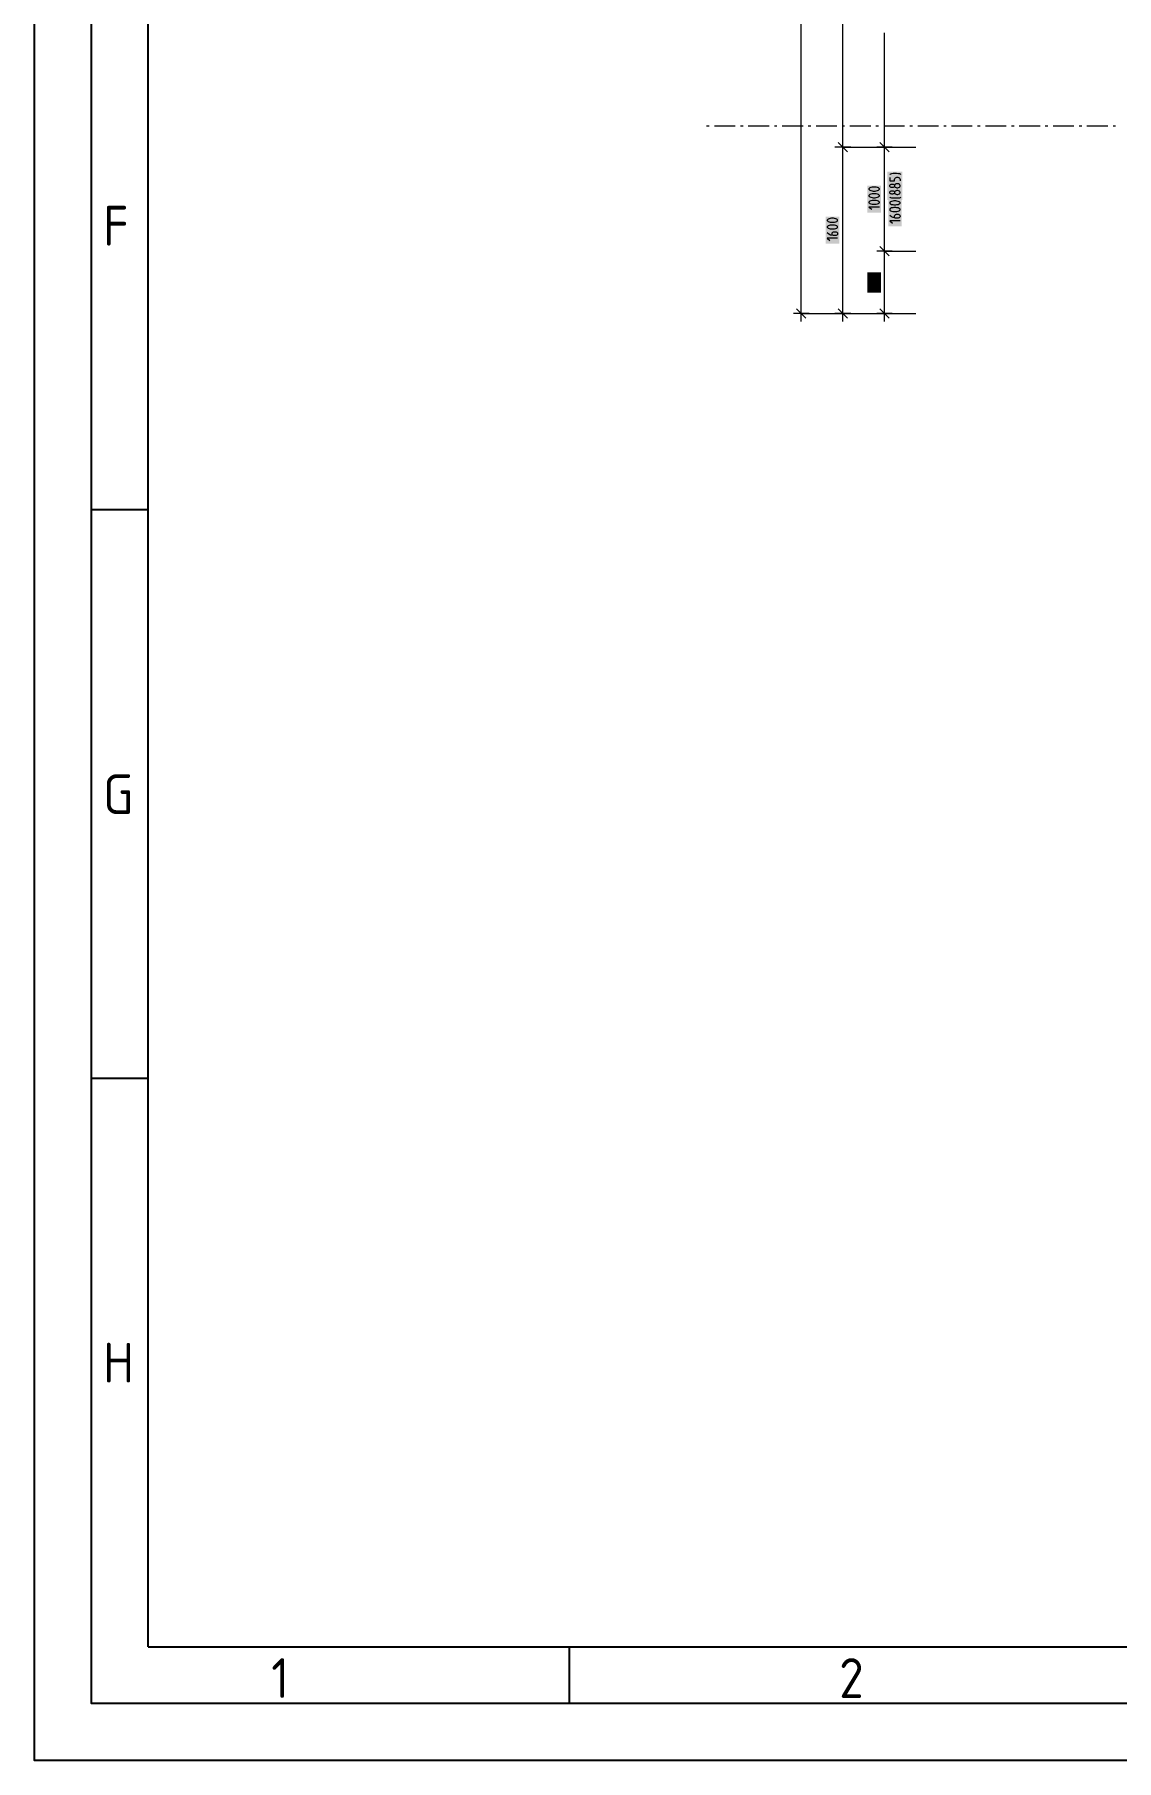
# Model space of a CAD drawing. Header units: millimetres. Extents: x 0 to 594, y 0 to 420.
# Drawn here: x 0 to 95.1, y 0 to 151.8 of the extents above; entities that cross this region are included whole.
import ezdxf

# ---------------------------------------------------------------- set-up
doc = ezdxf.new("R2010")
doc.units = ezdxf.units.MM
doc.header["$LTSCALE"] = 8
for name, color, linetype in [('035', 5, 'Continuous'), ('07', 7, 'Continuous'), ('PDF_Koty delkove', 7, 'Continuous'), ('PDF_Osy hlavni', 7, 'Continuous')]:
    doc.layers.add(name, color=color, linetype=linetype)
doc.styles.add('ISO Proportional', font='isocp.shx')

# ---------------------------------------------------------------- blocks, each defined once
blk = doc.blocks.new('IEC_border_a2')
at = {"layer": '035'}
for p, q in [((10, 10), (10, 410)), ((10, 110), (5.02, 110)), ((10, 60), (5.02, 60)), ((10, 10), (584, 10)), ((47, 10), (47, 5))]:
    blk.add_line(p, q, dxfattribs=at)
blk.add_lwpolyline([(0, 420), (594, 420), (594, 0), (0, 0)], close=True, dxfattribs=at)
at = {"layer": '07'}
blk.add_lwpolyline([(5, 415), (589, 415), (589, 5), (5, 5)], close=True, dxfattribs=at)
at = {"layer": '035', "style": 'ISO Proportional'}
for s, p in [('F', (6.02, 133.25)), ('G', (6.02, 83.25)), ('H', (6.02, 33.25)), ('1', (20.81, 5.5)), ('2', (70.73, 5.5))]:
    blk.add_text(s, height=3.5, dxfattribs=at).set_placement(p)

msp = doc.modelspace()

# ---------------------------------------------------------------- linework, layer by layer
at = {"layer": 'PDF_Koty delkove', "lineweight": 18}
for points in [[(67.39, 127.28), (67.39, 331.61)], [(71.05, 127.28), (71.05, 141.93), (71.05, 266.17), (71.05, 316.96), (71.05, 331.61)], [(74.72, 139.97), (74.72, 140.12), (74.72, 141.93), (74.72, 146.2), (74.72, 146.25), (74.72, 151.98)], [(71.74, 141.93), (71.05, 141.93), (70.36, 141.93)], [(71.46, 141.52), (70.64, 142.34)], [(71.05, 141.93), (75.21, 141.93)], [(75.4, 141.93), (74.72, 141.93), (74.03, 141.93)], [(75.13, 141.52), (74.3, 142.34)], [(74.72, 141.93), (74.86, 141.93), (74.87, 141.93), (77.46, 141.93)], [(74.72, 127.28), (74.72, 130.12), (74.72, 130.58), (74.72, 132.77), (74.72, 139.97)], [(73.89, 138.4), (73.71, 138.4), (73.62, 138.39), (73.51, 138.37), (73.42, 138.33), (73.36, 138.28), (73.34, 138.26), (73.34, 138.21), (73.36, 138.18), (73.42, 138.14), (73.51, 138.1), (73.62, 138.07), (73.71, 138.06), (73.89, 138.06), (73.98, 138.07), (74.09, 138.1), (74.18, 138.14), (74.24, 138.18), (74.26, 138.21), (74.26, 138.26), (74.24, 138.28)], [(74.24, 138.28), (74.18, 138.33), (74.09, 138.37), (73.98, 138.39), (73.89, 138.4)], [(75.17, 139.52), (75.2, 139.54), (75.26, 139.58), (75.36, 139.6), (75.48, 139.62), (75.78, 139.62), (75.94, 139.6), (76.03, 139.59), (76.09, 139.57), (76.15, 139.52)], [(75.17, 139.25), (75.17, 138.96), (75.6, 138.96), (75.6, 139.08), (75.63, 139.16), (75.68, 139.21), (75.75, 139.26), (75.81, 139.27), (75.87, 139.27), (75.94, 139.26), (76, 139.24), (76.04, 139.2), (76.07, 139.15), (76.09, 139.08), (76.09, 138.96)], [(75.29, 138.38), (75.23, 138.41), (75.19, 138.46), (75.17, 138.49), (75.17, 138.54), (75.19, 138.58), (75.23, 138.63), (75.29, 138.65), (75.36, 138.66), (75.42, 138.66), (75.48, 138.65), (75.54, 138.63), (75.58, 138.59), (75.6, 138.57)], [(75.6, 138.47), (75.58, 138.44), (75.54, 138.41), (75.48, 138.38), (75.42, 138.37), (75.36, 138.37), (75.29, 138.38)], [(73.89, 137.23), (73.71, 137.23), (73.62, 137.22), (73.51, 137.19), (73.42, 137.16), (73.36, 137.11), (73.34, 137.08), (73.34, 137.03), (73.36, 137.01), (73.42, 136.96), (73.51, 136.92), (73.62, 136.9), (73.71, 136.89), (73.89, 136.89), (73.98, 136.9), (74.09, 136.92), (74.18, 136.96), (74.24, 137.01), (74.26, 137.03)], [(74.26, 137.03), (74.26, 137.08), (74.24, 137.11), (74.18, 137.16), (74.09, 137.19), (73.98, 137.22), (73.89, 137.23)], [(75.6, 137.88), (75.58, 137.86), (75.54, 137.82), (75.48, 137.8), (75.42, 137.78), (75.36, 137.78), (75.29, 137.8), (75.23, 137.82), (75.19, 137.87), (75.17, 137.91), (75.17, 137.96), (75.19, 137.99), (75.23, 138.04), (75.29, 138.07), (75.36, 138.08), (75.42, 138.08), (75.48, 138.07), (75.54, 138.04), (75.58, 138), (75.6, 137.98)], [(76.15, 137.52), (76.09, 137.47), (76.03, 137.44), (75.94, 137.43), (75.78, 137.42), (75.48, 137.42), (75.36, 137.43), (75.26, 137.46), (75.2, 137.49), (75.17, 137.52)], [(75.87, 138.1), (75.81, 138.1), (75.74, 138.09), (75.66, 138.05), (75.62, 138), (75.6, 137.98), (75.6, 137.88), (75.62, 137.86), (75.66, 137.81), (75.74, 137.77), (75.81, 137.76), (75.87, 137.76), (75.95, 137.77), (76.03, 137.81), (76.07, 137.86), (76.09, 137.91)], [(76.09, 137.91), (76.09, 137.96), (76.07, 138), (76.03, 138.05), (75.95, 138.09), (75.87, 138.1)], [(74.26, 136.64), (73.34, 136.64), (73.59, 136.45)], [(75.72, 136.6), (75.54, 136.6), (75.45, 136.59), (75.34, 136.57), (75.25, 136.53), (75.19, 136.48), (75.17, 136.46), (75.17, 136.41), (75.19, 136.38), (75.25, 136.33), (75.34, 136.3), (75.45, 136.27), (75.54, 136.26), (75.72, 136.26), (75.81, 136.27), (75.92, 136.3), (76.01, 136.33), (76.07, 136.38), (76.09, 136.41), (76.09, 136.46), (76.07, 136.48), (76.01, 136.53), (75.92, 136.57)], [(75.6, 135.7), (75.6, 135.87), (75.62, 135.92), (75.65, 135.96), (75.68, 135.98), (75.72, 136), (75.78, 136.02), (75.9, 136.02), (75.97, 136), (76.01, 135.98), (76.04, 135.96), (76.07, 135.92), (76.09, 135.87), (76.09, 135.82), (76.07, 135.77), (76.04, 135.74), (76.01, 135.71), (75.97, 135.69), (75.9, 135.67), (75.69, 135.67), (75.48, 135.72), (75.33, 135.8), (75.17, 135.92)], [(76.09, 135.43), (75.17, 135.43), (75.42, 135.24)], [(75.92, 136.57), (75.81, 136.59), (75.72, 136.6)], [(69.75, 135), (69.69, 134.95), (69.68, 134.92), (69.68, 134.87), (69.69, 134.85), (69.75, 134.8), (69.85, 134.76), (69.95, 134.74), (70.04, 134.73), (70.23, 134.73), (70.32, 134.74), (70.43, 134.76), (70.52, 134.8), (70.58, 134.85), (70.59, 134.87), (70.59, 134.92), (70.58, 134.95), (70.52, 135), (70.43, 135.03), (70.32, 135.06), (70.23, 135.07)], [(70.1, 134.16), (70.1, 134.34), (70.12, 134.38), (70.15, 134.42), (70.18, 134.45), (70.23, 134.47), (70.29, 134.48), (70.41, 134.48), (70.47, 134.47), (70.52, 134.45), (70.55, 134.42), (70.58, 134.38), (70.59, 134.34), (70.59, 134.29), (70.58, 134.24), (70.55, 134.2), (70.52, 134.18), (70.47, 134.15), (70.41, 134.14), (70.2, 134.14), (69.98, 134.19), (69.83, 134.26), (69.68, 134.38)], [(70.59, 133.9), (69.68, 133.9), (69.92, 133.7)], [(70.23, 135.07), (70.04, 135.07), (69.95, 135.06), (69.85, 135.03), (69.75, 135)], [(75.4, 132.77), (74.72, 132.77), (74.03, 132.77)], [(75.13, 132.36), (74.3, 133.18)], [(74.72, 132.77), (75.24, 132.77), (75.54, 132.77), (77.46, 132.77)], [(73.89, 130.2), (73.71, 130.2), (73.62, 130.18), (73.51, 130.16), (73.42, 130.12), (73.36, 130.07), (73.34, 130.05), (73.34, 130), (73.36, 129.98), (73.42, 129.93), (73.51, 129.89), (73.62, 129.87), (73.71, 129.85), (73.89, 129.85), (73.98, 129.87), (74.09, 129.89), (74.18, 129.93), (74.24, 129.98), (74.26, 130)], [(73.77, 129.29), (73.77, 129.46), (73.78, 129.51), (73.81, 129.55), (73.85, 129.57), (73.89, 129.6), (73.95, 129.61), (74.07, 129.61), (74.13, 129.6), (74.18, 129.57), (74.21, 129.55), (74.24, 129.51), (74.26, 129.46), (74.26, 129.41), (74.24, 129.37), (74.21, 129.33), (74.18, 129.3), (74.13, 129.28), (74.07, 129.27), (73.86, 129.27), (73.65, 129.32), (73.49, 129.39), (73.34, 129.51)], [(74.26, 130), (74.26, 130.05), (74.24, 130.07), (74.18, 130.12), (74.09, 130.16), (73.98, 130.18), (73.89, 130.2)], [(67.8, 126.87), (66.98, 127.69)], [(71.46, 126.87), (70.64, 127.69)], [(75.13, 126.87), (74.3, 127.69)], [(68.08, 127.28), (67.39, 127.28), (66.7, 127.28)], [(67.39, 126.59), (67.39, 127.28), (73.03, 127.28)], [(71.74, 127.28), (71.05, 127.28), (70.36, 127.28)], [(71.05, 126.59), (71.05, 127.28), (75.21, 127.28)], [(75.4, 127.28), (74.72, 127.28), (74.03, 127.28)], [(74.72, 126.59), (74.72, 127.28), (77.46, 127.28)]]:
    msp.add_lwpolyline(points, dxfattribs=at)
for points in [[(75.87, 138.69), (75.81, 138.69), (75.74, 138.68), (75.66, 138.64), (75.62, 138.59), (75.6, 138.57), (75.6, 138.47), (75.62, 138.44), (75.66, 138.4), (75.74, 138.36), (75.81, 138.35), (75.87, 138.35), (75.95, 138.36), (76.03, 138.4), (76.07, 138.44), (76.09, 138.49), (76.09, 138.54), (76.07, 138.59), (76.03, 138.64), (75.95, 138.68)], [(73.89, 137.82), (73.71, 137.82), (73.62, 137.8), (73.51, 137.78), (73.42, 137.74), (73.36, 137.7), (73.34, 137.67), (73.34, 137.62), (73.36, 137.6), (73.42, 137.55), (73.51, 137.51), (73.62, 137.49), (73.71, 137.47), (73.89, 137.47), (73.98, 137.49), (74.09, 137.51), (74.18, 137.55), (74.24, 137.6), (74.26, 137.62), (74.26, 137.67), (74.24, 137.7), (74.18, 137.74), (74.09, 137.78), (73.98, 137.8)], [(75.72, 137.19), (75.54, 137.19), (75.45, 137.18), (75.34, 137.15), (75.25, 137.12), (75.19, 137.07), (75.17, 137.04), (75.17, 136.99), (75.19, 136.97), (75.25, 136.92), (75.34, 136.88), (75.45, 136.86), (75.54, 136.85), (75.72, 136.85), (75.81, 136.86), (75.92, 136.88), (76.01, 136.92), (76.07, 136.97), (76.09, 136.99), (76.09, 137.04), (76.07, 137.07), (76.01, 137.12), (75.92, 137.15), (75.81, 137.18)], [(70.23, 135.66), (70.04, 135.66), (69.95, 135.64), (69.85, 135.62), (69.75, 135.58), (69.69, 135.53), (69.68, 135.51), (69.68, 135.46), (69.69, 135.44), (69.75, 135.39), (69.85, 135.35), (69.95, 135.33), (70.04, 135.31), (70.23, 135.31), (70.32, 135.33), (70.43, 135.35), (70.52, 135.39), (70.58, 135.44), (70.59, 135.46), (70.59, 135.51), (70.58, 135.53), (70.52, 135.58), (70.43, 135.62), (70.32, 135.64)], [(73.89, 130.78), (73.71, 130.78), (73.62, 130.77), (73.51, 130.75), (73.42, 130.71), (73.36, 130.66), (73.34, 130.64), (73.34, 130.59), (73.36, 130.56), (73.42, 130.52), (73.51, 130.48), (73.62, 130.45), (73.71, 130.44), (73.89, 130.44), (73.98, 130.45), (74.09, 130.48), (74.18, 130.52), (74.24, 130.56), (74.26, 130.59), (74.26, 130.64), (74.24, 130.66), (74.18, 130.71), (74.09, 130.75), (73.98, 130.77)]]:
    msp.add_lwpolyline(points, close=True, dxfattribs=at)
at = {"layer": 'PDF_Koty delkove', "color": 7, "lineweight": 18, "true_color": 0xffffff, "transparency": 33554559}
for points in [[(76.29, 137.28), (76.29, 139.75), (74.97, 137.28), (74.97, 139.75)], [(74.39, 136.16), (74.39, 138.54), (73.2, 136.16), (73.2, 138.54)], [(76.23, 134.95), (76.23, 137.33), (75.04, 134.95), (75.04, 137.33)], [(70.73, 133.42), (70.73, 135.79), (69.54, 133.42), (69.54, 135.79)], [(74.39, 129.13), (74.39, 130.92), (73.2, 129.13), (73.2, 130.92)]]:
    msp.add_solid(points, dxfattribs=at)
at = {"layer": 'PDF_Osy hlavni', "lineweight": 18}
for points in [[(59.31, 143.76), (59.08, 143.76)], [(61.6, 143.76), (59.77, 143.76)], [(62.28, 143.76), (62.06, 143.76)], [(64.57, 143.76), (62.74, 143.76)], [(65.26, 143.76), (65.03, 143.76)], [(67.55, 143.76), (65.72, 143.76)], [(68.24, 143.76), (68.01, 143.76)], [(70.53, 143.76), (68.7, 143.76)], [(71.21, 143.76), (70.99, 143.76)], [(73.5, 143.76), (71.67, 143.76)], [(74.19, 143.76), (73.96, 143.76)], [(76.48, 143.76), (74.65, 143.76)], [(77.17, 143.76), (76.94, 143.76)], [(79.46, 143.76), (77.63, 143.76)], [(80.14, 143.76), (79.92, 143.76)], [(82.43, 143.76), (80.6, 143.76)], [(83.12, 143.76), (82.89, 143.76)], [(85.41, 143.76), (83.58, 143.76)], [(86.1, 143.76), (85.87, 143.76)], [(88.39, 143.76), (86.56, 143.76)], [(89.07, 143.76), (88.84, 143.76)], [(91.36, 143.76), (89.53, 143.76)], [(92.05, 143.76), (91.82, 143.76)], [(94.34, 143.76), (92.51, 143.76)], [(95.03, 143.76), (94.8, 143.76)]]:
    msp.add_lwpolyline(points, dxfattribs=at)

# ---------------------------------------------------------------- block references
msp.add_blockref('IEC_border_a2', (0, 0))

doc.saveas('drawing.dxf')
